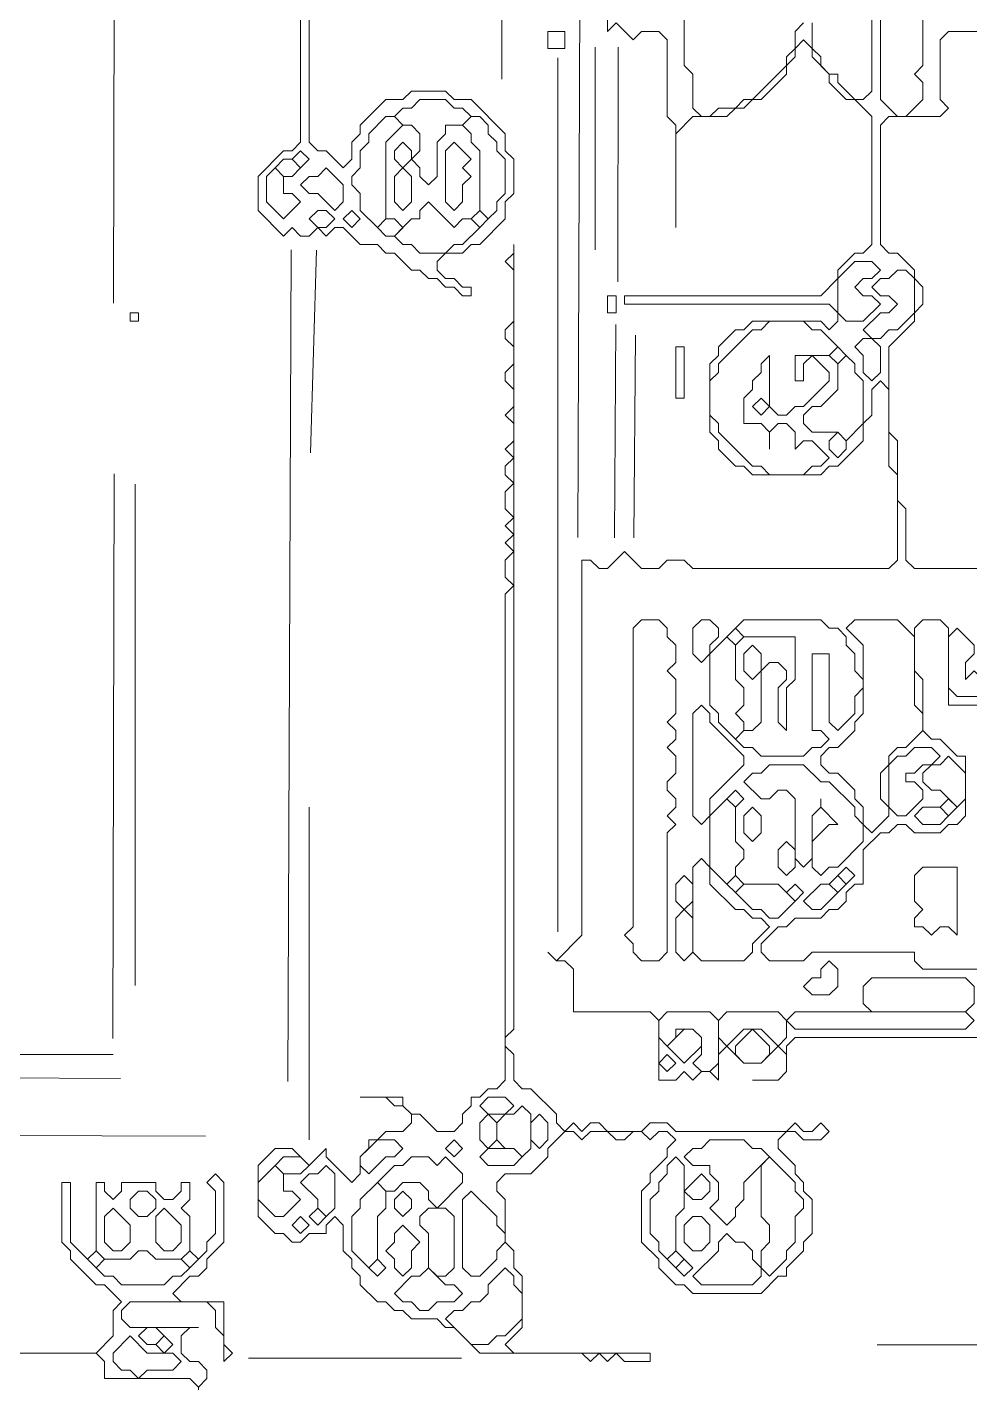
# Model space of a CAD drawing. Extents: x 10 to 1971, y 11 to 1392.
# Drawn here: x 1215.9 to 1326.5, y 613.5 to 772.5 of the extents above; entities that cross this region are included whole.
import ezdxf

# ---------------------------------------------------------------- set-up
doc = ezdxf.new("R2010")
doc.units = 0
for name, color, linetype, lineweight in [('TRACE_CURVE', 6, 'Continuous', 0), ('TRACE_STRAIGHT', 5, 'Continuous', 0), ('TRACE_TEXT_SYMBOL', 6, 'Continuous', 0)]:
    doc.layers.add(name, color=color, linetype=linetype, lineweight=lineweight)

msp = doc.modelspace()

# ---------------------------------------------------------------- linework, layer by layer
at = {"layer": 'TRACE_CURVE', "color": 6}
for points in [[(1284, 801), (1284, 772), (1285, 773), (1287, 771), (1288, 772), (1290, 772), (1291, 771), (1291, 762), (1292, 761), (1292, 749), (1292, 760), (1294, 762), (1298, 762), (1299, 763), (1300, 763), (1301, 764), (1302, 764), (1305, 767), (1305, 768), (1306, 769), (1306, 770), (1307, 771), (1308, 770), (1308, 769), (1310, 767), (1310, 766), (1312, 764), (1313, 764), (1315, 762), (1315, 747), (1314, 746)], [(1307, 773), (1306, 772), (1306, 770), (1305, 769), (1305, 768), (1301, 764), (1300, 764), (1299, 763), (1297, 763), (1296, 762), (1295, 762), (1294, 763), (1294, 767), (1293, 768), (1293, 778)], [(1321, 777), (1321, 768), (1320, 767), (1321, 766), (1321, 764), (1319, 762), (1318, 762), (1316, 764), (1316, 778)], [(1315, 777), (1315, 765), (1314, 764), (1313, 764), (1311, 766), (1311, 767), (1310, 767), (1309, 768), (1309, 769), (1308, 770), (1308, 773)], [(1330, 709), (1320, 709), (1319, 710), (1319, 716), (1318, 717), (1318, 724), (1317, 725), (1317, 735), (1320, 738), (1320, 739), (1321, 740), (1321, 742), (1320, 743), (1320, 744), (1318, 746), (1317, 746), (1316, 747), (1316, 761), (1317, 762), (1323, 762), (1324, 763), (1323, 764), (1323, 771), (1324, 772), (1331, 772)], [(1273, 747), (1273, 746), (1272, 745), (1273, 744), (1273, 738), (1272, 737), (1272, 736), (1273, 735), (1273, 733), (1272, 732), (1272, 731), (1273, 730), (1273, 728), (1272, 727), (1273, 726), (1273, 724), (1272, 723), (1273, 722), (1272, 721), (1272, 720), (1273, 719), (1272, 718), (1272, 716), (1273, 715), (1272, 714), (1273, 713), (1272, 712), (1273, 711), (1272, 710), (1272, 708), (1273, 707), (1272, 706), (1272, 649), (1271, 648), (1270, 648), (1269, 647), (1268, 647), (1268, 646), (1267, 645), (1267, 644), (1266, 643), (1264, 643), (1262, 645), (1261, 645), (1260, 646), (1260, 647), (1255, 647), (1258, 647), (1259, 646), (1260, 646), (1261, 645), (1261, 644), (1260, 643), (1258, 643), (1257, 642), (1256, 642), (1256, 641), (1255, 640), (1255, 638), (1254, 637), (1251, 640), (1251, 641), (1249, 639), (1247, 641)], [(1291, 640), (1289, 638), (1289, 637), (1288, 636), (1288, 630), (1290, 628), (1290, 627), (1292, 625), (1293, 625), (1294, 624), (1302, 624), (1304, 626), (1305, 626), (1305, 627), (1307, 629), (1307, 630), (1308, 631), (1308, 635), (1307, 636), (1307, 637), (1306, 638), (1306, 639), (1304, 641), (1304, 642), (1305, 643), (1306, 643), (1307, 642), (1309, 642), (1310, 643), (1309, 644), (1308, 643), (1307, 643), (1306, 644), (1305, 643), (1292, 643), (1291, 644), (1289, 644), (1288, 643), (1284, 643), (1283, 644), (1282, 644), (1281, 643), (1280, 644), (1279, 643), (1278, 644), (1278, 645), (1275, 648), (1274, 648), (1273, 649), (1273, 652), (1272, 653), (1272, 654), (1273, 655), (1273, 747)], [(1314, 746), (1313, 746), (1311, 744), (1311, 743), (1309, 741), (1286, 741), (1286, 740), (1310, 740), (1311, 739), (1311, 738), (1310, 737), (1309, 738), (1301, 738), (1300, 737), (1299, 737), (1297, 735), (1297, 734), (1296, 733), (1296, 725), (1297, 724), (1297, 723), (1299, 721), (1300, 721), (1301, 720), (1309, 720), (1310, 721), (1311, 721), (1314, 724), (1314, 726), (1315, 727), (1315, 730), (1316, 731), (1317, 730), (1317, 721), (1318, 720), (1318, 710), (1317, 709), (1294, 709), (1293, 710), (1291, 710), (1290, 709), (1288, 709), (1286, 711), (1284, 709), (1283, 709), (1282, 710), (1281, 710), (1281, 666), (1278, 663), (1277, 664), (1278, 663), (1279, 663), (1280, 662), (1280, 657), (1289, 657), (1290, 656), (1290, 649), (1292, 649), (1293, 650), (1294, 649), (1295, 650), (1296, 650), (1297, 649), (1297, 652)], [(1320, 702), (1321, 703), (1323, 703), (1324, 702), (1324, 693), (1333, 693)], [(1321, 690), (1321, 696), (1320, 697), (1320, 702)], [(1328, 662), (1321, 662), (1320, 663), (1320, 664), (1308, 664), (1307, 663), (1303, 663), (1302, 664), (1302, 665), (1304, 667), (1305, 667), (1306, 668), (1309, 668), (1310, 669), (1311, 669), (1312, 670), (1312, 671), (1313, 672), (1314, 672), (1314, 676), (1316, 678), (1317, 678), (1318, 679), (1319, 679), (1320, 678), (1323, 678), (1324, 679), (1325, 679), (1326, 680), (1326, 687), (1325, 687), (1323, 689), (1322, 689), (1321, 690)], [(1297, 652), (1298, 653), (1300, 651), (1302, 651), (1304, 653), (1305, 652), (1305, 650), (1304, 649), (1301, 649), (1304, 649), (1305, 650), (1305, 653), (1306, 654), (1328, 654)], [(1247, 641), (1245, 641), (1243, 639), (1243, 633), (1245, 631), (1246, 631), (1247, 630), (1248, 630), (1249, 631), (1251, 631), (1251, 632), (1252, 633), (1253, 632), (1253, 629), (1254, 628), (1254, 627), (1255, 626), (1255, 625), (1257, 623), (1258, 623), (1259, 622), (1260, 622), (1261, 621), (1264, 621), (1265, 620), (1266, 620), (1269, 617), (1281, 617), (1282, 616), (1283, 617), (1284, 616), (1285, 617), (1286, 616), (1289, 616), (1289, 617), (1273, 617), (1272, 618), (1274, 620), (1274, 626), (1273, 627), (1273, 629), (1272, 630), (1272, 635), (1271, 636), (1271, 637), (1272, 638), (1275, 638), (1277, 640), (1277, 641), (1279, 643), (1280, 643), (1281, 642), (1282, 643), (1284, 643), (1285, 642), (1286, 642), (1287, 643), (1288, 643), (1289, 642), (1290, 643), (1291, 643), (1292, 642), (1291, 641), (1291, 640)]]:
    msp.add_lwpolyline(points, dxfattribs=at)
for points in [[(1313, 745), (1315, 745), (1316, 744), (1315, 743), (1314, 743), (1313, 742), (1314, 741), (1315, 741), (1316, 740), (1314, 738), (1312, 738), (1311, 739), (1311, 743)], [(1317, 743), (1318, 744), (1319, 744), (1320, 743), (1320, 739), (1318, 737), (1317, 737), (1316, 736), (1315, 736), (1314, 737), (1316, 739), (1317, 739), (1318, 740), (1317, 741), (1316, 741), (1315, 742), (1316, 743)], [(1302, 737), (1303, 738), (1307, 738), (1308, 737), (1309, 737), (1311, 735), (1310, 734), (1306, 734), (1306, 731), (1307, 731), (1307, 733), (1308, 734), (1310, 732), (1310, 731), (1307, 728), (1306, 728), (1305, 727), (1304, 727), (1303, 728), (1303, 734), (1302, 733), (1302, 732), (1301, 731), (1301, 730), (1300, 729), (1300, 726), (1302, 726), (1303, 725), (1303, 723), (1303, 725), (1304, 726), (1305, 726), (1306, 725), (1306, 723), (1307, 724), (1308, 724), (1310, 722), (1309, 721), (1308, 721), (1307, 720), (1303, 720), (1302, 721), (1301, 721), (1297, 725), (1297, 726), (1296, 727), (1296, 731), (1297, 732), (1297, 733), (1301, 737)], [(1310, 734), (1311, 735), (1312, 734), (1311, 733)], [(1313, 735), (1314, 736), (1315, 736), (1316, 735), (1316, 732), (1315, 731), (1314, 732), (1314, 734)], [(1311, 733), (1312, 734), (1313, 733), (1313, 732), (1314, 731), (1314, 726), (1312, 724), (1311, 725), (1308, 725), (1307, 726), (1307, 727), (1308, 728), (1309, 728), (1311, 730)], [(1301, 728), (1302, 729), (1303, 728), (1302, 727)], [(1310, 724), (1311, 725), (1312, 724), (1312, 723), (1311, 722), (1310, 723)], [(1287, 702), (1288, 703), (1290, 703), (1291, 702), (1291, 701), (1292, 700), (1292, 698), (1291, 697), (1292, 696), (1292, 692), (1291, 691), (1292, 690), (1292, 689), (1291, 688), (1292, 687), (1292, 685), (1291, 684), (1291, 683), (1292, 682), (1292, 681), (1291, 680), (1292, 679), (1291, 678), (1291, 664), (1290, 663), (1288, 663), (1287, 664), (1287, 665), (1286, 666), (1287, 667)], [(1294, 702), (1295, 703), (1296, 703), (1297, 702), (1297, 701), (1296, 700), (1296, 699), (1295, 698), (1294, 699)], [(1299, 702), (1300, 703), (1309, 703), (1310, 702), (1311, 702), (1312, 701), (1312, 700), (1313, 699), (1313, 697), (1314, 696), (1314, 695), (1313, 694), (1313, 692), (1311, 690), (1310, 691), (1310, 699), (1308, 699), (1308, 690), (1309, 690), (1310, 689), (1309, 688), (1308, 688), (1307, 687), (1302, 687), (1301, 688), (1300, 688), (1299, 689), (1300, 690), (1301, 690), (1302, 691), (1302, 697), (1303, 698), (1304, 698), (1305, 697), (1305, 696), (1304, 695), (1304, 691), (1305, 690), (1305, 695), (1306, 696), (1306, 701), (1300, 701)], [(1312, 702), (1313, 703), (1318, 703), (1320, 701), (1320, 693), (1321, 692), (1321, 690), (1319, 688), (1318, 688), (1317, 687), (1317, 686), (1316, 685), (1316, 682), (1317, 681), (1317, 680), (1315, 678), (1314, 679), (1314, 681), (1313, 682), (1313, 683), (1311, 685), (1310, 685), (1309, 686), (1309, 687), (1310, 688), (1311, 688), (1313, 690), (1313, 691), (1314, 692), (1314, 700)], [(1298, 701), (1299, 702), (1300, 701), (1299, 700)], [(1324, 701), (1325, 702), (1327, 700), (1327, 699), (1326, 698), (1326, 696), (1327, 697), (1329, 695), (1328, 694), (1325, 694), (1324, 695)], [(1298, 701), (1299, 700), (1299, 696), (1300, 695), (1300, 693), (1299, 692), (1300, 691), (1300, 690), (1299, 689), (1297, 691), (1297, 692), (1296, 693), (1296, 699)], [(1300, 699), (1301, 700), (1302, 699), (1302, 697), (1301, 696), (1300, 697)], [(1294, 692), (1295, 693), (1296, 692), (1296, 691), (1300, 687), (1300, 686), (1296, 682), (1296, 680), (1295, 679), (1294, 680)], [(1319, 687), (1320, 688), (1322, 688), (1323, 687), (1322, 686), (1321, 686), (1320, 685), (1319, 685), (1319, 684), (1320, 684), (1321, 683), (1321, 682), (1319, 680), (1318, 680), (1317, 681), (1317, 686), (1318, 687)], [(1323, 686), (1324, 687), (1326, 685), (1326, 682), (1325, 681), (1323, 683), (1322, 683), (1321, 684), (1321, 685), (1322, 686)], [(1302, 685), (1303, 686), (1307, 686), (1309, 684), (1310, 684), (1313, 681), (1313, 680), (1314, 679), (1314, 677), (1311, 674), (1310, 674), (1309, 673), (1308, 674), (1308, 677), (1310, 679), (1311, 679), (1309, 681), (1309, 682), (1309, 681), (1308, 680), (1308, 675), (1307, 674), (1306, 675), (1306, 682), (1305, 683), (1304, 683), (1303, 682), (1302, 682), (1300, 684), (1301, 685)], [(1298, 682), (1299, 683), (1300, 682), (1299, 681)], [(1298, 682), (1299, 681), (1299, 677), (1300, 676), (1300, 675), (1299, 674), (1299, 673), (1298, 672), (1296, 674), (1296, 680)], [(1300, 680), (1301, 681), (1302, 680), (1302, 678), (1301, 677), (1300, 678)], [(1320, 680), (1321, 681), (1323, 681), (1324, 680), (1323, 679), (1321, 679)], [(1323, 681), (1324, 682), (1325, 681), (1324, 680)], [(1304, 676), (1305, 677), (1306, 676), (1306, 674), (1305, 673), (1304, 674)], [(1294, 674), (1295, 675), (1296, 674), (1296, 672), (1299, 669), (1300, 669), (1301, 668), (1302, 668), (1303, 667), (1301, 665), (1301, 664), (1300, 663), (1295, 663), (1294, 664)], [(1292, 672), (1293, 673), (1294, 672), (1294, 670), (1293, 669), (1292, 670)], [(1298, 672), (1299, 673), (1300, 672), (1299, 671)], [(1310, 672), (1311, 673), (1312, 672), (1311, 671)], [(1311, 673), (1312, 674), (1313, 673), (1312, 672)], [(1299, 671), (1300, 672), (1304, 672), (1306, 670), (1304, 668), (1303, 668), (1302, 669), (1301, 669)], [(1305, 671), (1306, 672), (1307, 671), (1306, 670)], [(1309, 672), (1310, 672), (1311, 671), (1309, 669), (1308, 669), (1307, 670)], [(1292, 668), (1293, 669), (1294, 668), (1294, 664), (1293, 663), (1292, 664)], [(1309, 662), (1310, 663), (1311, 662), (1311, 660), (1310, 659), (1308, 659), (1307, 660), (1308, 661), (1309, 661)], [(1314, 660), (1315, 661), (1326, 661), (1327, 660), (1327, 658), (1326, 657), (1315, 657), (1314, 658)], [(1290, 656), (1291, 657), (1296, 657), (1297, 656), (1297, 651), (1296, 650), (1295, 650), (1294, 651), (1295, 652), (1295, 654), (1294, 655), (1292, 655), (1292, 654), (1291, 653), (1290, 654)], [(1297, 656), (1298, 657), (1304, 657), (1305, 656), (1305, 654), (1304, 653), (1302, 655), (1300, 655), (1298, 653), (1297, 654)], [(1305, 656), (1306, 657), (1326, 657), (1327, 656), (1326, 655), (1306, 655)], [(1293, 655), (1294, 655), (1295, 654), (1295, 653), (1293, 651), (1291, 653)], [(1301, 655), (1303, 653), (1303, 652), (1302, 651), (1300, 651), (1299, 652), (1299, 653)], [(1290, 651), (1291, 652), (1292, 651), (1291, 650)], [(1269, 646), (1270, 647), (1272, 647), (1273, 646), (1272, 645), (1270, 645)], [(1273, 645), (1274, 646), (1275, 645), (1275, 641), (1274, 640), (1273, 641), (1272, 641), (1271, 642), (1271, 644), (1272, 645)], [(1269, 644), (1270, 645), (1271, 644), (1271, 642), (1270, 641), (1269, 642)], [(1275, 644), (1276, 645), (1277, 644), (1277, 642), (1276, 641), (1275, 642)], [(1257, 642), (1259, 642), (1260, 641), (1259, 640), (1258, 640), (1256, 638), (1255, 639), (1255, 640)], [(1265, 641), (1266, 642), (1267, 641), (1266, 640)], [(1269, 640), (1270, 641), (1273, 641), (1274, 640), (1273, 639), (1270, 639)], [(1295, 641), (1296, 642), (1300, 642), (1301, 641), (1302, 641), (1303, 640), (1300, 637), (1300, 635), (1299, 634), (1299, 633), (1298, 632), (1296, 634), (1297, 635), (1297, 637), (1296, 638), (1296, 639), (1294, 639), (1293, 640), (1294, 641)], [(1245, 639), (1246, 640), (1248, 640), (1249, 639), (1248, 638), (1246, 638)], [(1260, 639), (1261, 640), (1263, 640), (1264, 639), (1265, 640), (1267, 638), (1267, 637), (1264, 634), (1263, 635), (1263, 636), (1262, 637), (1260, 637), (1259, 636), (1258, 636), (1257, 637), (1259, 639)], [(1291, 639), (1292, 640), (1293, 639), (1293, 634), (1292, 633), (1292, 629), (1291, 628), (1290, 629), (1290, 630), (1289, 631), (1289, 635), (1290, 636), (1290, 637), (1291, 638)], [(1302, 639), (1303, 640), (1306, 637), (1306, 636), (1307, 635), (1307, 634), (1306, 633), (1306, 630), (1305, 629), (1305, 628), (1303, 626), (1302, 627), (1302, 629), (1303, 630), (1303, 632), (1302, 633)], [(1245, 639), (1246, 638), (1246, 636), (1247, 636), (1248, 635), (1246, 633), (1245, 633), (1243, 635), (1243, 637)], [(1250, 638), (1251, 639), (1252, 638), (1252, 634), (1251, 633), (1250, 634), (1250, 635), (1248, 637), (1249, 638)], [(1295, 638), (1296, 637), (1296, 636), (1295, 635), (1294, 635), (1293, 636)], [(1257, 637), (1258, 636), (1258, 634), (1257, 633), (1257, 628), (1256, 627), (1254, 629), (1254, 633), (1255, 634), (1255, 635)], [(1259, 635), (1260, 636), (1261, 635), (1261, 634), (1260, 633), (1259, 634)], [(1267, 635), (1268, 636), (1271, 633), (1271, 632), (1272, 631), (1272, 630), (1271, 629), (1271, 628), (1269, 626), (1268, 626), (1267, 627)], [(1247, 632), (1248, 633), (1249, 632), (1248, 631)], [(1249, 633), (1250, 634), (1251, 633), (1250, 632)], [(1262, 633), (1263, 634), (1265, 634), (1266, 633), (1266, 627), (1265, 626), (1264, 626), (1263, 627), (1263, 631), (1262, 632)], [(1293, 632), (1294, 633), (1295, 633), (1296, 632), (1296, 630), (1295, 629), (1294, 629), (1293, 630)], [(1259, 631), (1260, 632), (1262, 630), (1261, 629), (1261, 627), (1260, 626), (1259, 627), (1259, 628), (1258, 629), (1259, 630)], [(1297, 630), (1298, 631), (1299, 630), (1300, 630), (1301, 629), (1301, 628), (1302, 627), (1302, 626), (1301, 625), (1295, 625), (1294, 626), (1297, 629)], [(1291, 628), (1292, 629), (1293, 628), (1292, 627)], [(1256, 627), (1257, 628), (1258, 627), (1257, 626)], [(1262, 626), (1263, 627), (1265, 625), (1266, 625), (1267, 624), (1266, 623), (1264, 623), (1263, 622), (1262, 622), (1261, 623), (1260, 623), (1259, 624), (1261, 626)], [(1272, 627), (1273, 626), (1273, 625), (1274, 624), (1274, 621), (1272, 619), (1271, 619), (1270, 618), (1268, 618), (1265, 621), (1266, 622), (1267, 622), (1268, 623), (1269, 623), (1270, 624), (1270, 625)], [(1292, 627), (1293, 628), (1294, 627), (1293, 626)]]:
    msp.add_lwpolyline(points, close=True, dxfattribs=at)
at = {"layer": 'TRACE_STRAIGHT', "color": 5}
for p, q in [((1226.06, 740.12), (1226.16, 807.63)), ((1280.52, 712.63), (1280.83, 801.38)), ((1271.6, 797.63), (1271.6, 766.38)), ((1282.53, 746.37), (1282.55, 770.13)), ((1285.19, 742.63), (1285.23, 770.13)), ((1278.16, 666.38), (1278.16, 768.88)), ((1246.5, 648.85), (1246.88, 746.38)), ((1249.14, 722.59), (1249.86, 746.36)), ((1284.8, 712.62), (1284.99, 737.63)), ((1287.1, 712.62), (1287.27, 736.38)), ((1225.99, 653.87), (1226.11, 720.12)), ((1228.6, 718.88), (1228.61, 660.12)), ((1249, 681), (1249, 642)), ((1078, 652), (1226, 652)), ((1078.12, 649.94), (1226.88, 649.2)), ((1110.61, 642.98), (1236.86, 642.42)), ((1315.62, 617.97), (1375.63, 617.94)), ((1241.88, 616.38), (1266.88, 616.38))]:
    msp.add_line(p, q, dxfattribs=at)
at = {"layer": 'TRACE_TEXT_SYMBOL', "color": 6}
for points in [[(1248, 798), (1248, 759), (1247, 758), (1246, 758), (1243, 755), (1243, 751), (1246, 748), (1247, 749), (1248, 748), (1249, 748), (1250, 749), (1251, 748), (1252, 749), (1253, 749), (1255, 747), (1257, 747), (1258, 746), (1259, 746), (1261, 744), (1262, 744), (1263, 743), (1264, 743), (1265, 742), (1266, 742), (1267, 741), (1268, 741), (1268, 742), (1267, 742), (1266, 743), (1265, 743), (1264, 744), (1264, 745), (1265, 746), (1267, 746), (1268, 747), (1269, 747), (1272, 750), (1272, 752), (1273, 753), (1273, 757), (1272, 758), (1272, 760), (1268, 764), (1266, 764), (1265, 765), (1261, 765), (1260, 764), (1258, 764), (1255, 761), (1255, 760), (1254, 759), (1254, 757), (1253, 756), (1251, 758), (1250, 758), (1249, 759), (1249, 798)], [(1238, 638), (1237, 637), (1238, 636), (1238, 631), (1237, 630), (1237, 629), (1236, 628), (1235, 629), (1235, 633), (1234, 634), (1235, 635), (1235, 637), (1234, 637), (1234, 636), (1233, 635), (1232, 635), (1231, 636), (1231, 637), (1227, 637), (1227, 636), (1226, 635), (1225, 636), (1225, 637), (1224, 637), (1224, 629), (1223, 628), (1221, 630), (1221, 637), (1220, 637), (1220, 630), (1221, 629), (1221, 628), (1224, 625), (1225, 625), (1227, 623), (1226, 622), (1226, 619), (1224, 617), (1215, 617)], [(1237, 623), (1238, 622), (1238, 620), (1239, 619), (1239, 616), (1240, 617), (1239, 618), (1239, 623), (1234, 623), (1233, 624), (1235, 626), (1236, 626), (1237, 627), (1237, 628), (1239, 630), (1239, 637), (1238, 638)], [(1236, 613), (1237, 614), (1237, 615), (1236, 616), (1235, 616), (1234, 617), (1234, 619), (1235, 620), (1236, 620), (1228, 620), (1227, 621), (1227, 622), (1228, 623), (1237, 623)], [(1206, 617), (1224, 617), (1225, 616), (1225, 614), (1235, 614), (1236, 613), (1236, 606), (1235, 605), (1235, 604), (1234, 603), (1234, 601), (1231, 598), (1231, 597), (1230, 596), (1229, 596), (1226, 593), (1225, 593), (1224, 592), (1223, 592), (1222, 591)]]:
    msp.add_lwpolyline(points, dxfattribs=at)
for points in [[(1277, 772), (1279, 772), (1279, 770), (1277, 770)], [(1261, 763), (1262, 764), (1265, 764), (1266, 763), (1267, 763), (1268, 762), (1267, 761), (1265, 761), (1265, 760), (1264, 759), (1264, 755), (1263, 754), (1262, 755), (1262, 756), (1261, 757), (1262, 758), (1262, 760), (1261, 761), (1260, 761), (1259, 762), (1260, 763)], [(1258, 762), (1259, 762), (1260, 761), (1258, 759), (1258, 750), (1257, 749), (1255, 751), (1255, 753), (1254, 754), (1254, 755), (1255, 756), (1255, 758), (1256, 759), (1256, 760)], [(1267, 761), (1268, 762), (1269, 762), (1270, 761), (1270, 760), (1271, 759), (1271, 758), (1272, 757), (1272, 753), (1271, 752), (1271, 751), (1270, 750), (1269, 751), (1269, 758), (1268, 759), (1268, 760)], [(1259, 758), (1260, 759), (1261, 758), (1261, 757), (1260, 756), (1259, 757)], [(1265, 758), (1266, 759), (1268, 757), (1267, 756), (1268, 755), (1267, 754), (1267, 752), (1266, 751), (1265, 752)], [(1245, 756), (1246, 757), (1247, 757), (1248, 756), (1247, 755), (1246, 755)], [(1247, 757), (1248, 758), (1249, 757), (1248, 756)], [(1244, 755), (1245, 756), (1246, 755), (1246, 753), (1247, 753), (1248, 752), (1246, 750), (1244, 752)], [(1250, 755), (1251, 756), (1253, 754), (1253, 752), (1252, 751), (1250, 753), (1249, 753), (1248, 754), (1249, 755)], [(1259, 755), (1260, 756), (1261, 755), (1261, 752), (1260, 751), (1259, 752)], [(1249, 750), (1250, 751), (1251, 751), (1252, 750), (1251, 749), (1250, 749)], [(1253, 750), (1254, 751), (1255, 750), (1254, 749)], [(1262, 751), (1263, 752), (1266, 749), (1267, 750), (1268, 750), (1269, 749), (1267, 747), (1266, 747), (1265, 746), (1262, 746), (1261, 747), (1260, 747), (1259, 748), (1261, 750), (1262, 750)], [(1268, 750), (1269, 751), (1270, 750), (1269, 749)], [(1257, 749), (1258, 750), (1259, 750), (1260, 749), (1259, 748), (1258, 748)], [(1284, 741), (1285, 741), (1285, 739), (1284, 739)], [(1228, 739), (1229, 739), (1229, 738), (1228, 738)], [(1292, 735), (1293, 735), (1293, 729), (1292, 729)], [(1321, 674), (1320, 673), (1320, 670), (1321, 669), (1320, 668), (1320, 667), (1321, 667), (1322, 666), (1323, 667), (1324, 667), (1325, 666), (1325, 674)], [(1228, 635), (1229, 636), (1230, 636), (1231, 635), (1231, 634), (1230, 633), (1229, 633), (1228, 634)], [(1225, 633), (1226, 634), (1228, 632), (1228, 630), (1227, 629), (1226, 629), (1225, 630)], [(1231, 633), (1232, 634), (1234, 632), (1234, 630), (1233, 629), (1232, 629), (1231, 630)], [(1223, 628), (1224, 629), (1225, 628), (1224, 627)], [(1228, 628), (1229, 629), (1230, 629), (1231, 628), (1234, 628), (1235, 627), (1234, 626), (1233, 626), (1232, 625), (1227, 625), (1226, 626), (1225, 626), (1224, 627), (1225, 628)], [(1234, 628), (1235, 629), (1236, 628), (1235, 627)], [(1228, 619), (1230, 617), (1233, 617), (1234, 616), (1233, 615), (1230, 615), (1229, 614), (1228, 615), (1227, 615), (1226, 616), (1226, 617)], [(1229, 619), (1230, 620), (1231, 620), (1232, 619), (1231, 618), (1230, 618)], [(1231, 618), (1232, 619), (1233, 618), (1232, 617)]]:
    msp.add_lwpolyline(points, close=True, dxfattribs=at)

doc.saveas('drawing.dxf')
